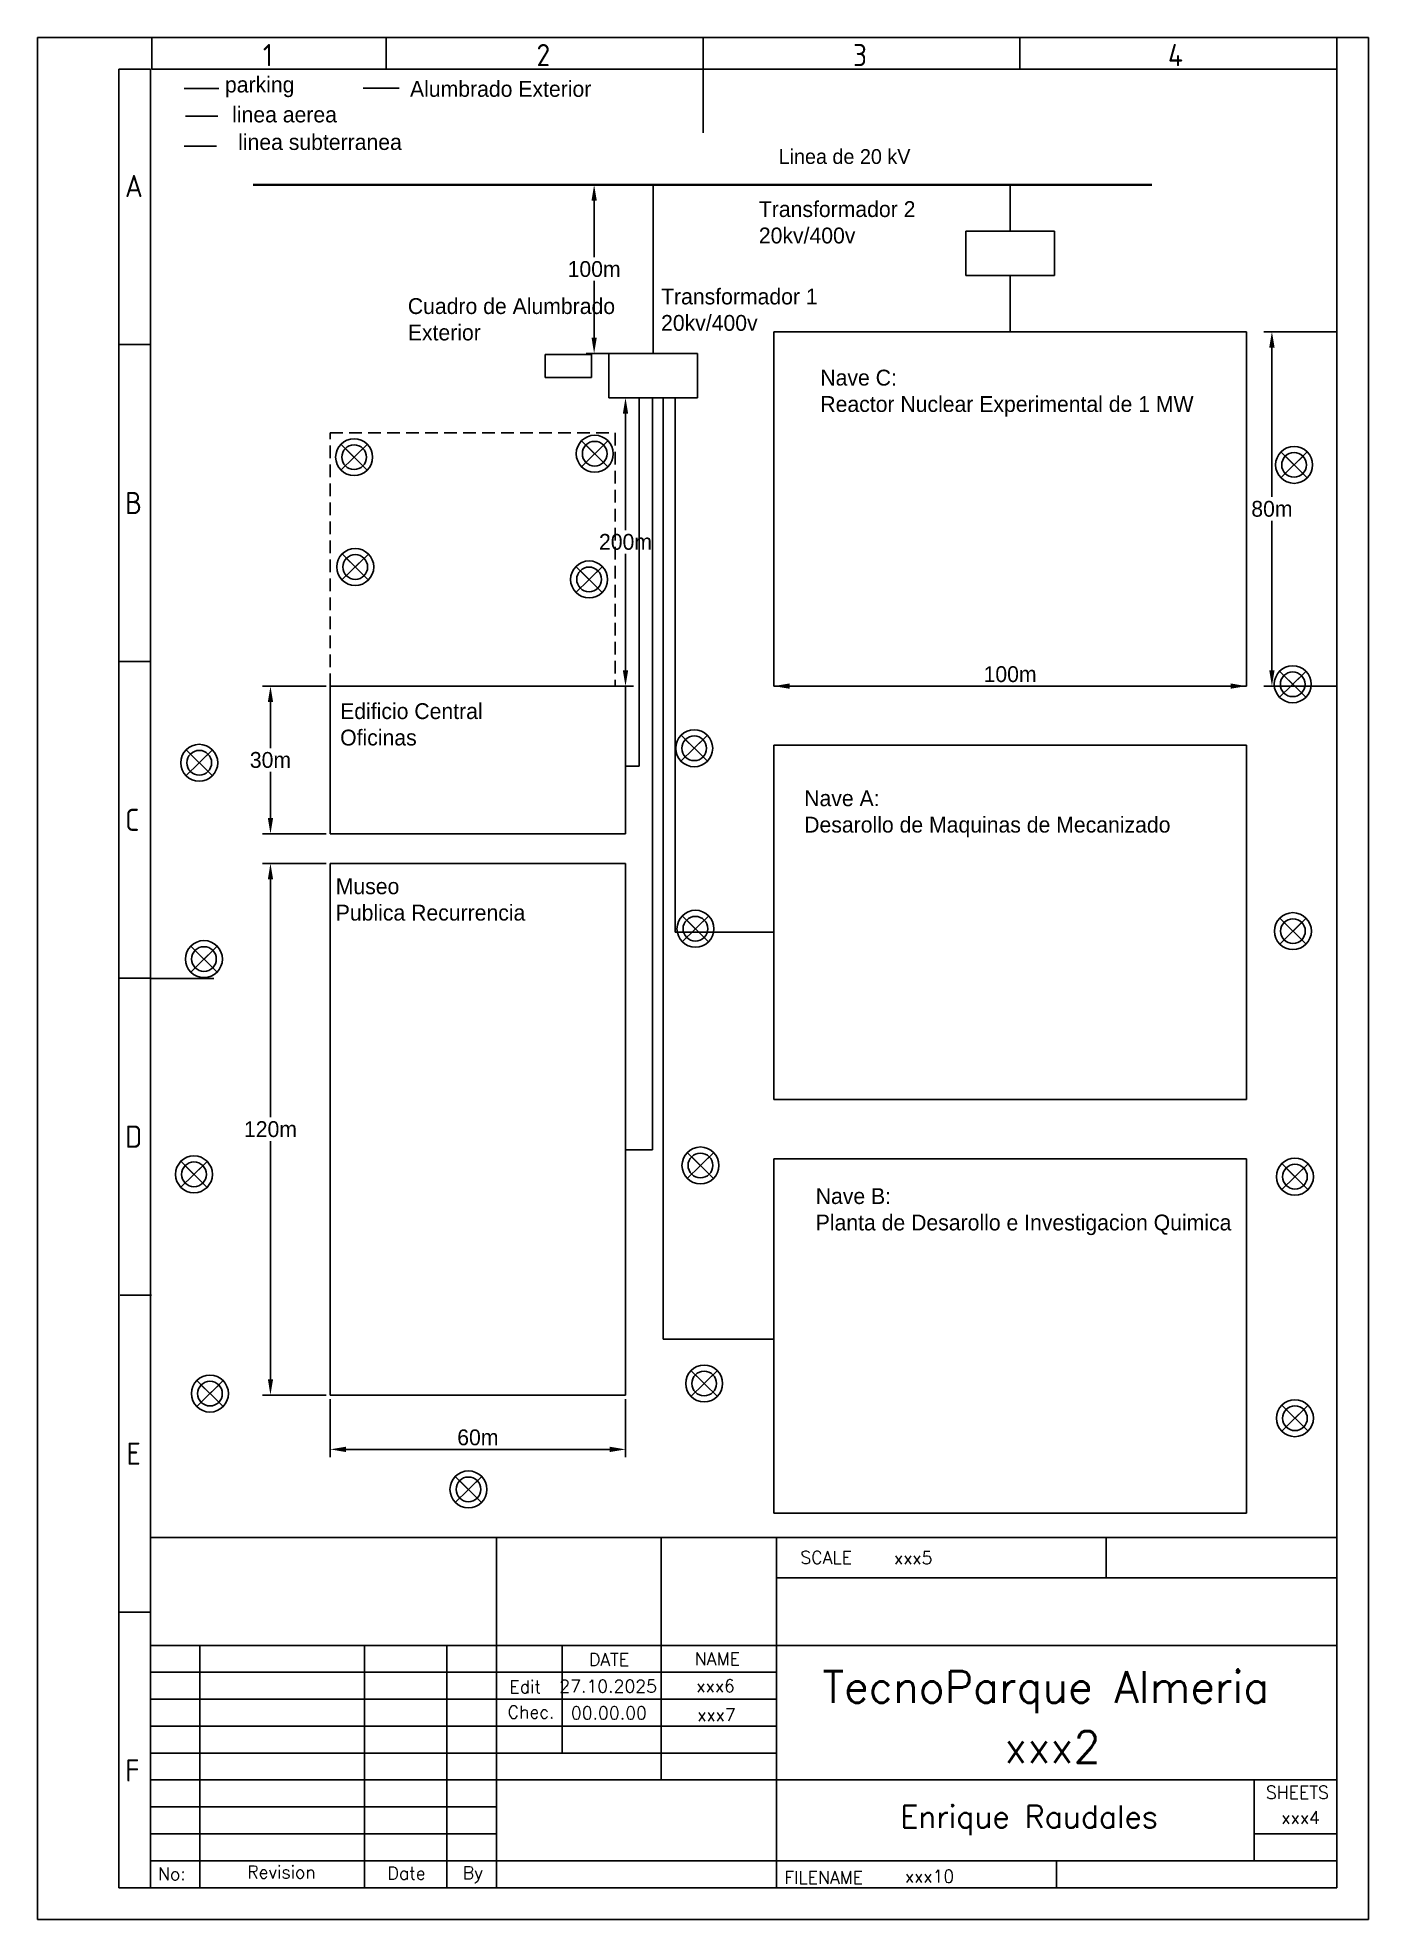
# Model space of a CAD drawing. Header units: millimetres. Extents: x 0 to 210, y 0 to 297.
import ezdxf
from ezdxf.enums import TextEntityAlignment as Align

# ---------------------------------------------------------------- set-up
doc = ezdxf.new("R2010")
doc.units = ezdxf.units.MM
doc.header["$LTSCALE"] = 4
doc.linetypes.add('DASHED', pattern=[0.75, 0.5, -0.25])
for name, color, linetype in [('025', 1, 'Continuous'), ('035', 5, 'Continuous'), ('07', 7, 'Continuous')]:
    doc.layers.add(name, color=color, linetype=linetype)
doc.styles.add('ISO Proportional', font='isocp.shx')
doc.styles.add('WD', font='romans.shx')
doc.dimstyles.get("Standard").update_dxf_attribs({"dimtxt": 0.18, "dimasz": 0.18, "dimexe": 0.18, "dimexo": 0.0625, "dimgap": 0.09, "dimtad": 0, "dimtih": 1, "dimtoh": 1, "dimzin": 0, "dimdsep": 46, "dimtxsty": 'WD', "dimcen": 0.09, "dimadec": 0, "dimazin": 0, "dimtfac": 1, "dimtofl": 0, "dimtmove": 2, "dimatfit": 3, "dimfxl": 1, "dimtolj": 1, "dimtzin": 0, "dimarcsym": 0})

# ---------------------------------------------------------------- blocks, each defined once
blk = doc.blocks.new('IEC_border_a4')
blk.add_line((17.8, 5), (205, 5))
at = {"layer": '035'}
for p, q in [((155, 297), (155, 292)), ((18, 297), (18, 292)), ((55, 297), (55, 292)), ((105, 297), (105, 292)), ((205, 297), (205, 292)), ((17.8, 292), (12.8, 292)), ((12.8, 292), (12.8, 5)), ((17.77, 248.58), (12.78, 248.58)), ((17.78, 198.54), (12.8, 198.54)), ((17.78, 148.54), (12.8, 148.54)), ((17.98, 98.54), (13, 98.54)), ((17.8, 48.5), (12.82, 48.5)), ((17.8, 5), (12.8, 5))]:
    blk.add_line(p, q, dxfattribs=at)
blk.add_lwpolyline([(0, 0), (210, 0), (210, 297), (0, 297)], close=True, dxfattribs=at)
at = {"layer": '07'}
for p, q in [((17.8, 292), (17.8, 5)), ((205, 292), (18, 292)), ((105, 292), (105, 282)), ((205, 5), (205, 292)), ((17.8, 148.5), (27.8, 148.5))]:
    blk.add_line(p, q, dxfattribs=at)
at = {"layer": '035', "style": 'ISO Proportional'}
for s, p in [('1', (35.55, 292.5)), ('2', (78.73, 292.5)), ('3', (128.68, 292.5)), ('4', (178.38, 292.5)), ('A', (13.78, 271.83)), ('B', (13.8, 221.79)), ('C', (13.8, 171.79)), ('D', (13.8, 121.79)), ('E', (14.02, 71.75)), ('F', (13.82, 21.75))]:
    blk.add_text(s, height=3.5, dxfattribs=at).set_placement(p)
blk = doc.blocks.new('IEC_tblock_a4')
at = {"layer": '035'}
for p, q in [((-106.6, 55.25), (-106.6, 17)), ((-36.4, 55.25), (-36.4, 48.88)), ((-88.4, 48.88), (0, 48.88)), ((-179.4, 38.25), (-179.4, 0)), ((-153.4, 38.25), (-153.4, 0)), ((-140.4, 38.25), (-140.4, 0)), ((-122.2, 38.25), (-122.2, 21.25)), ((-187.2, 34), (-88.4, 34)), ((-187.2, 29.75), (-88.4, 29.75)), ((-187.2, 25.5), (-88.4, 25.5)), ((-187.2, 21.25), (-88.4, 21.25)), ((-187.2, 17), (-132.6, 17)), ((-187.2, 12.75), (-132.6, 12.75)), ((-187.2, 8.5), (-132.6, 8.5)), ((-13, 8.5), (0, 8.5)), ((-187.2, 4.25), (0, 4.25)), ((-44.2, 4.25), (-44.2, 0))]:
    blk.add_line(p, q, dxfattribs=at)
at = {"layer": '07'}
for p, q in [((-187.2, 55.25), (-187.2, 0)), ((-187.2, 55.25), (0, 55.25)), ((-132.6, 55.25), (-132.6, 0)), ((-88.4, 55.25), (-88.4, 0)), ((0, 55.25), (0, 0)), ((-187.2, 38.25), (0, 38.25)), ((-132.6, 17), (0, 17)), ((-13, 17), (-13, 4.25)), ((-187.2, 0), (0, 0))]:
    blk.add_line(p, q, dxfattribs=at)
at = {"style": 'WD'}
for tag, p in [('SCALE', (-69.88, 51.07)), ('SH', (-8.74, 10.06)), ('FILENAME', (-68.15, 0.8))]:
    blk.add_attdef(tag, p, '', height=2, dxfattribs=at)
for tag, height, p in [('EDDATE', 2, (-114.97, 30.8)), ('EDBY', 2, (-98.02, 30.86)), ('PROJDESC', 5, (-45.9, 29.2)), ('CKDATE', 2, (-114.85, 26.58)), ('CKBY', 2, (-97.88, 26.3)), ('DWGDESC', 5, (-44.85, 19.72)), ('DWGNO', 3.5, (-48.54, 9.46))]:
    blk.add_attdef(tag, text='', height=height, dxfattribs=at).set_placement(p, align=Align.CENTER)
at = {"style": 'WD', "flags": 1}
blk.add_attdef('WD_TB', (-120.95, 11.91), '', height=2, dxfattribs=at)
at = {"layer": '025', "style": 'WD'}
for s, p in [('SCALE', (-80.57, 51.13)), ('NAME', (-97.74, 35.14)), ('No:', (-183.81, 1.19)), ('Revision', (-166.53, 1.47)), ('Date', (-146.79, 1.28)), ('By', (-136.33, 1.37))]:
    blk.add_text(s, height=2, dxfattribs=at).set_placement(p, align=Align.CENTER)
for s, p in [('DATE', (-118, 35)), ('Edit', (-130.55, 30.72)), ('Chec.', (-130.82, 26.72)), ('SHEETS', (-11.17, 14.05)), ('FILENAME', (-87.18, 0.61))]:
    blk.add_text(s, height=2, dxfattribs=at).set_placement(p)
blk = doc.blocks.new('*D6')
at = {"color": 0, "lineweight": -2, "transparency": 16777216}
for p, q in [((204.97, 250.59), (193.53, 250.59)), ((194.78, 248.09), (194.78, 224.5)), ((194.78, 197.15), (194.78, 220.75)), ((204.97, 194.65), (193.53, 194.65))]:
    blk.add_line(p, q, dxfattribs=at)
at = {"color": 0, "transparency": 16777216}
for points in [[(194.36, 248.09), (195.2, 248.09), (194.78, 250.59)], [(194.36, 197.15), (195.2, 197.15), (194.78, 194.65)]]:
    blk.add_solid(points, dxfattribs=at)
at = {"layer": 'Defpoints', "color": 0, "transparency": 16777216}
for p in [(205.6, 250.59), (194.78, 194.65), (205.6, 194.65)]:
    blk.add_point(p, dxfattribs=at)
at = {"color": 0, "transparency": 16777216, "insert": (194.78, 222.62), "char_height": 2.5, "width": 6.25, "attachment_point": 5}
blk.add_mtext('\\A1;80m', dxfattribs=at)
blk = doc.blocks.new('*D7')
at = {"color": 0, "lineweight": -2, "transparency": 16777216}
for p, q in [((116.16, 195.27), (116.16, 195.9)), ((118.66, 194.65), (188.25, 194.65)), ((190.75, 195.27), (190.75, 195.9))]:
    blk.add_line(p, q, dxfattribs=at)
at = {"color": 0, "transparency": 16777216}
for points in [[(118.66, 195.07), (118.66, 194.23), (116.16, 194.65)], [(188.25, 195.07), (188.25, 194.23), (190.75, 194.65)]]:
    blk.add_solid(points, dxfattribs=at)
at = {"layer": 'Defpoints', "color": 0, "transparency": 16777216}
for p in [(116.16, 194.65), (190.75, 194.65), (190.75, 194.65)]:
    blk.add_point(p, dxfattribs=at)
at = {"color": 0, "transparency": 16777216, "insert": (153.46, 196.52), "char_height": 2.5, "attachment_point": 5}
blk.add_mtext('\\A1;100m', dxfattribs=at)
blk = doc.blocks.new('*D8')
at = {"color": 0, "lineweight": -2, "transparency": 16777216}
for p, q in [((45.54, 194.64), (35.49, 194.64)), ((36.74, 192.14), (36.74, 184.86)), ((36.74, 173.83), (36.74, 181.11)), ((45.54, 171.33), (35.49, 171.33))]:
    blk.add_line(p, q, dxfattribs=at)
at = {"color": 0, "transparency": 16777216}
for points in [[(36.33, 192.14), (37.16, 192.14), (36.74, 194.64)], [(36.33, 173.83), (37.16, 173.83), (36.74, 171.33)]]:
    blk.add_solid(points, dxfattribs=at)
at = {"layer": 'Defpoints', "color": 0, "transparency": 16777216}
for p in [(46.16, 194.64), (36.74, 171.33), (46.16, 171.33)]:
    blk.add_point(p, dxfattribs=at)
at = {"color": 0, "transparency": 16777216, "insert": (36.74, 182.98), "char_height": 2.5, "attachment_point": 5}
blk.add_mtext('\\A1;30m', dxfattribs=at)
blk = doc.blocks.new('*D9')
at = {"color": 0, "lineweight": -2, "transparency": 16777216}
for p, q in [((45.54, 166.67), (35.49, 166.67)), ((36.74, 164.17), (36.74, 126.59)), ((36.74, 85.26), (36.74, 122.84)), ((45.54, 82.76), (35.49, 82.76))]:
    blk.add_line(p, q, dxfattribs=at)
at = {"color": 0, "transparency": 16777216}
for points in [[(36.33, 164.17), (37.16, 164.17), (36.74, 166.67)], [(36.33, 85.26), (37.16, 85.26), (36.74, 82.76)]]:
    blk.add_solid(points, dxfattribs=at)
at = {"layer": 'Defpoints', "color": 0, "transparency": 16777216}
for p in [(46.16, 166.67), (36.74, 82.76), (46.16, 82.76)]:
    blk.add_point(p, dxfattribs=at)
at = {"color": 0, "transparency": 16777216, "insert": (36.74, 124.71), "char_height": 2.5, "attachment_point": 5}
blk.add_mtext('\\A1;120m', dxfattribs=at)
blk = doc.blocks.new('*D10')
at = {"color": 0, "lineweight": -2, "transparency": 16777216}
for p, q in [((46.16, 82.13), (46.16, 72.93)), ((92.78, 82.13), (92.78, 72.93)), ((48.66, 74.18), (90.28, 74.18))]:
    blk.add_line(p, q, dxfattribs=at)
at = {"color": 0, "transparency": 16777216}
for points in [[(48.66, 74.6), (48.66, 73.76), (46.16, 74.18)], [(90.28, 74.6), (90.28, 73.76), (92.78, 74.18)]]:
    blk.add_solid(points, dxfattribs=at)
at = {"layer": 'Defpoints', "color": 0, "transparency": 16777216}
for p in [(46.16, 82.76), (92.78, 82.76), (92.78, 74.18)]:
    blk.add_point(p, dxfattribs=at)
at = {"color": 0, "transparency": 16777216, "insert": (69.47, 76.06), "char_height": 2.5, "attachment_point": 5}
blk.add_mtext('\\A1;60m', dxfattribs=at)
blk = doc.blocks.new('*D11')
at = {"color": 0, "lineweight": -2, "transparency": 16777216}
for p, q in [((101.48, 240.16), (91.52, 240.16)), ((92.77, 237.66), (92.77, 219.27)), ((92.77, 197.14), (92.77, 215.52)), ((75.05, 194.64), (94.02, 194.64))]:
    blk.add_line(p, q, dxfattribs=at)
at = {"color": 0, "transparency": 16777216}
for points in [[(92.35, 237.66), (93.19, 237.66), (92.77, 240.16)], [(92.35, 197.14), (93.19, 197.14), (92.77, 194.64)]]:
    blk.add_solid(points, dxfattribs=at)
at = {"layer": 'Defpoints', "color": 0, "transparency": 16777216}
for p in [(102.1, 240.16), (74.42, 194.64), (92.77, 194.64)]:
    blk.add_point(p, dxfattribs=at)
at = {"color": 0, "transparency": 16777216, "insert": (92.77, 217.4), "char_height": 2.5, "attachment_point": 5}
blk.add_mtext('\\A1;200m', dxfattribs=at)
blk = doc.blocks.new('*D12')
at = {"color": 0, "lineweight": -2, "transparency": 16777216}
for p, q in [((96.53, 273.78), (86.57, 273.78)), ((87.82, 271.28), (87.82, 262.34)), ((87.82, 249.65), (87.82, 258.59)), ((96.53, 247.15), (86.57, 247.15))]:
    blk.add_line(p, q, dxfattribs=at)
at = {"color": 0, "transparency": 16777216}
for points in [[(87.41, 271.28), (88.24, 271.28), (87.82, 273.78)], [(87.41, 249.65), (88.24, 249.65), (87.82, 247.15)]]:
    blk.add_solid(points, dxfattribs=at)
at = {"layer": 'Defpoints', "color": 0, "transparency": 16777216}
for p in [(97.15, 273.78), (87.82, 247.15), (97.15, 247.15)]:
    blk.add_point(p, dxfattribs=at)
at = {"color": 0, "transparency": 16777216, "insert": (87.82, 260.46), "char_height": 2.5, "attachment_point": 5}
blk.add_mtext('\\A1;100m', dxfattribs=at)

msp = doc.modelspace()

# ---------------------------------------------------------------- linework, layer by layer
at = {"color": 114, "true_color": 0x139b48}
msp.add_line((23.13011, 288.95278), (28.61351, 288.95278), dxfattribs=at)
at = {"color": 40, "true_color": 0xf8d731}
for p, q in [((51.36537, 289.02226), (57.05482, 289.02226)), ((52.09026, 232.88071), (47.80051, 228.68571)), ((47.81131, 232.8917), (52.07945, 228.67472)), ((90.05565, 233.42667), (85.7659, 229.23167)), ((85.7767, 233.43766), (90.04484, 229.22067)), ((200.42165, 231.66348), (196.1319, 227.46848)), ((196.1427, 231.67447), (200.41084, 227.45749)), ((52.2669, 215.5475), (47.97715, 211.3525)), ((47.98796, 215.5585), (52.2561, 211.34151)), ((89.16747, 213.58608), (84.87772, 209.39108)), ((84.88853, 213.59707), (89.15667, 209.38008)), ((200.20614, 197.03336), (195.91639, 192.83836)), ((195.9272, 197.04436), (200.19534, 192.82737)), ((27.64815, 184.648), (23.3584, 180.453)), ((23.3692, 184.659), (27.63735, 180.44201)), ((105.75594, 186.93384), (101.46619, 182.73884)), ((101.47699, 186.94483), (105.74513, 182.72785)), ((105.95251, 158.45061), (101.66276, 154.25561)), ((101.67356, 158.4616), (105.94171, 154.24462)), ((200.24219, 158.07377), (195.95244, 153.87877)), ((195.96324, 158.08476), (200.23138, 153.86777)), ((28.3919, 153.66576), (24.10215, 149.47076)), ((24.11295, 153.67676), (28.38109, 149.45977)), ((26.81776, 119.68829), (22.52801, 115.49329)), ((22.53882, 119.69928), (26.80696, 115.4823)), ((106.73906, 121.09068), (102.44931, 116.89567)), ((102.46011, 121.10167), (106.72826, 116.88468)), ((200.55749, 119.31933), (196.26774, 115.12433)), ((196.27855, 119.33033), (200.54669, 115.11334)), ((107.3268, 86.67324), (103.03705, 82.47824)), ((103.04786, 86.68424), (107.316, 82.46725)), ((29.33637, 85.08161), (25.04662, 80.88661)), ((25.05743, 85.0926), (29.32557, 80.87562)), ((200.55749, 81.19506), (196.26774, 77.00006)), ((196.27855, 81.20605), (200.54669, 76.98907)), ((70.13096, 69.96355), (65.84121, 65.76855)), ((65.85201, 69.97455), (70.12015, 65.75756))]:
    msp.add_line(p, q, dxfattribs=at)
at = {"color": 4}
for p, q in [((23.31919, 284.60691), (28.42443, 284.60691)), ((97.15241, 247.14815), (97.15241, 273.77748)), ((153.48647, 266.43931), (153.47656, 273.77459))]:
    msp.add_line(p, q, dxfattribs=at)
at = {"color": 6}
for p, q in [((23.13011, 279.88314), (28.23535, 279.88314)), ((26.95904, 279.88314), (23.13011, 279.88314)), ((23.13011, 279.88314), (23.13011, 279.88314)), ((23.13011, 279.88314), (25.68273, 279.88314)), ((28.23535, 279.88314), (25.68273, 279.88314)), ((25.68273, 279.88314), (25.68273, 279.88314)), ((25.68273, 279.88314), (26.95904, 279.88314)), ((153.49105, 250.58803), (153.48381, 259.44665)), ((94.91706, 240.06183), (94.91706, 182.03286)), ((97.01627, 240.14117), (97.01627, 121.43693)), ((98.70844, 240.06787), (98.70844, 91.56918)), ((100.60584, 240.1702), (100.60584, 155.83917)), ((94.91702, 182.03318), (92.78226, 182.03318)), ((100.60584, 155.83917), (116.15832, 155.83917)), ((97.01299, 121.46097), (92.77376, 121.46097)), ((98.71429, 91.5738), (116.13951, 91.5738))]:
    msp.add_line(p, q, dxfattribs=at)
at = {"lineweight": 35}
for p, q in [((34.02058, 273.77748), (175.83182, 273.77748)), ((104.9262, 273.77748), (34.02058, 273.77748))]:
    msp.add_line(p, q, dxfattribs=at)
for p, q in [((104.9262, 273.77748), (175.83182, 273.77748)), ((175.83182, 273.77748), (140.37901, 273.77748)), ((140.37901, 273.77748), (158.10541, 273.77748)), ((153.48647, 266.43931), (146.49381, 266.43931)), ((146.49381, 266.43931), (153.48647, 266.43931)), ((146.49381, 259.44665), (146.49381, 266.43931)), ((153.48647, 266.43931), (160.47914, 266.43931)), ((160.47914, 259.44665), (160.47914, 266.43931)), ((153.48381, 259.44665), (146.49381, 259.44665)), ((160.47914, 259.44665), (146.49381, 259.44665)), ((153.48647, 259.44665), (160.47914, 259.44665)), ((120.82567, 250.59093), (116.16389, 250.59093)), ((116.16389, 250.59093), (190.75235, 250.59093)), ((116.16389, 250.59093), (116.16389, 194.64958)), ((125.48745, 250.59093), (120.82567, 250.59093)), ((158.1199, 250.59093), (125.48745, 250.59093)), ((190.75235, 250.59093), (190.75235, 194.64958)), ((83.73767, 247.00337), (80.07212, 247.00337)), ((80.07212, 247.00337), (83.73767, 247.00337)), ((80.07212, 243.33782), (80.07212, 247.00337)), ((83.73767, 247.00337), (87.40321, 247.00337)), ((87.40321, 243.33782), (87.40321, 247.00337)), ((97.15241, 247.14815), (90.15974, 247.14815)), ((90.15974, 247.14815), (97.15241, 247.14815)), ((90.15974, 240.15548), (90.15974, 247.14815)), ((97.15241, 247.14815), (104.14507, 247.14815)), ((104.14507, 240.15548), (104.14507, 247.14815)), ((87.40321, 243.33782), (80.07212, 243.33782)), ((83.73767, 243.33782), (87.40321, 243.33782)), ((104.14507, 240.15548), (90.15974, 240.15548)), ((97.15241, 240.15548), (104.14507, 240.15548)), ((69.47339, 194.63824), (46.1645, 194.63824)), ((46.1645, 194.63824), (69.47339, 194.63824)), ((46.1645, 171.32935), (46.1645, 194.63824)), ((69.47339, 194.63824), (92.78228, 194.63824)), ((92.78228, 194.63824), (92.78228, 171.32935)), ((190.75235, 194.64958), (116.16389, 194.64958)), ((116.16389, 194.64958), (153.45812, 194.64958)), ((190.75235, 185.32603), (116.16389, 185.32603)), ((116.16389, 185.32603), (116.16389, 129.38468)), ((153.45812, 185.32603), (190.75235, 185.32603)), ((190.75235, 129.38468), (190.75235, 185.32603)), ((190.75235, 185.32603), (190.75235, 129.38468)), ((92.78228, 171.32935), (46.1645, 171.32935)), ((46.1645, 82.75555), (46.1645, 166.66757)), ((46.1645, 166.66757), (92.78228, 166.66757)), ((92.78228, 166.66757), (92.78228, 82.75555)), ((116.16389, 129.38468), (190.75235, 129.38468)), ((190.75235, 129.38468), (153.45812, 129.38468)), ((153.45812, 120.06113), (116.16389, 120.06113)), ((116.16389, 120.06113), (190.75235, 120.06113)), ((116.16389, 64.11978), (116.16389, 120.06113)), ((190.75235, 120.06113), (190.75235, 64.11978)), ((92.78228, 82.75555), (46.1645, 82.75555)), ((190.75235, 64.11978), (116.16389, 64.11978))]:
    msp.add_line(p, q)
at = {"color": 116, "linetype": 'DASHED', "true_color": 0x136734}
for p, q in [((46.1645, 194.63824), (46.1645, 234.63824)), ((46.1645, 234.63824), (91.1645, 234.63824)), ((91.1645, 234.63824), (91.1645, 194.63824)), ((49.94538, 230.78321), (47.81131, 232.8917)), ((49.94538, 230.78321), (52.09026, 232.88071)), ((87.91077, 231.32917), (85.7767, 233.43766)), ((87.91077, 231.32917), (90.05565, 233.42667)), ((198.27677, 229.56598), (196.1427, 231.67447)), ((198.27677, 229.56598), (200.42165, 231.66348)), ((50.12203, 213.45), (47.98796, 215.5585)), ((50.12203, 213.45), (52.2669, 215.5475)), ((87.0226, 211.48858), (84.88853, 213.59707)), ((87.0226, 211.48858), (89.16747, 213.58608)), ((198.06127, 194.93586), (195.9272, 197.04436)), ((198.06127, 194.93586), (200.20614, 197.03336)), ((25.50327, 182.5505), (23.3692, 184.659)), ((25.50327, 182.5505), (27.64815, 184.648)), ((103.61106, 184.83634), (101.47699, 186.94483)), ((103.61106, 184.83634), (105.75594, 186.93384)), ((103.80763, 156.35311), (101.67356, 158.4616)), ((103.80763, 156.35311), (105.95251, 158.45061)), ((198.09731, 155.97627), (195.96324, 158.08476)), ((198.09731, 155.97627), (200.24219, 158.07377)), ((26.24702, 151.56826), (24.11295, 153.67676)), ((26.24702, 151.56826), (28.3919, 153.66576)), ((24.67289, 117.59079), (22.53882, 119.69928)), ((24.67289, 117.59079), (26.81776, 119.68829)), ((104.59419, 118.99318), (102.46011, 121.10167)), ((104.59419, 118.99318), (106.73906, 121.09068)), ((198.41262, 117.22183), (196.27855, 119.33033)), ((198.41262, 117.22183), (200.55749, 119.31933)), ((105.18193, 84.57574), (103.04786, 86.68424)), ((105.18193, 84.57574), (107.3268, 86.67324)), ((27.1915, 82.98411), (25.05743, 85.0926)), ((27.1915, 82.98411), (29.33637, 85.08161)), ((198.41262, 79.09756), (196.27855, 81.20605)), ((198.41262, 79.09756), (200.55749, 81.19506)), ((67.98608, 67.86605), (65.85201, 69.97455)), ((67.98608, 67.86605), (70.13096, 69.96355))]:
    msp.add_line(p, q, dxfattribs=at)
at = {"color": 41, "true_color": 0xf4ee51}
for centre, radius in [((49.94538, 230.78321), 2.9148), ((49.94538, 230.78321), 1.95178), ((87.91077, 231.32917), 2.9148), ((87.91077, 231.32917), 1.95178), ((198.27677, 229.56598), 2.9148), ((198.27677, 229.56598), 1.95178), ((50.12203, 213.45), 2.9148), ((50.12203, 213.45), 1.95178), ((87.0226, 211.48858), 2.9148), ((87.0226, 211.48858), 1.95178), ((198.06127, 194.93586), 2.9148), ((198.06127, 194.93586), 1.95178), ((103.61106, 184.83634), 2.9148), ((25.50327, 182.5505), 2.9148), ((25.50327, 182.5505), 1.95178), ((103.61106, 184.83634), 1.95178), ((103.80763, 156.35311), 2.9148), ((103.80763, 156.35311), 1.95178), ((198.09731, 155.97627), 2.9148), ((198.09731, 155.97627), 1.95178), ((26.24702, 151.56826), 2.9148), ((26.24702, 151.56826), 1.95178), ((104.59419, 118.99318), 2.9148), ((24.67289, 117.59079), 2.9148), ((24.67289, 117.59079), 1.95178), ((104.59419, 118.99318), 1.95178), ((198.41262, 117.22183), 2.9148), ((198.41262, 117.22183), 1.95178), ((105.18193, 84.57574), 2.9148), ((105.18193, 84.57574), 1.95178), ((27.1915, 82.98411), 2.9148), ((27.1915, 82.98411), 1.95178), ((198.41262, 79.09756), 2.9148), ((198.41262, 79.09756), 1.95178), ((67.98608, 67.86605), 2.9148), ((67.98608, 67.86605), 1.95178)]:
    msp.add_circle(centre, radius, dxfattribs=at)

# ---------------------------------------------------------------- block references
msp.add_blockref('IEC_border_a4', (0, 0))
msp.add_blockref('IEC_tblock_a4', (205, 5)).add_auto_attribs({'SCALE': 'xxx5', 'PROJDESC': 'TecnoParque Almeria', 'EDBY': 'xxx6', 'CKBY': 'xxx7', 'EDDATE': '27.10.2025', 'CKDATE': '00.00.00', 'DWGNO': 'Enrique Raudales', 'SH': 'xxx4', 'DWGDESC': 'xxx2', 'FILENAME': 'xxx10'})

# ---------------------------------------------------------------- texts
at = {"color": 114, "true_color": 0x139b48, "insert": (29.55893, 290.84229), "char_height": 2.5, "attachment_point": 1}
msp.add_mtext_dynamic_manual_height_columns('parking', width=34.7912138, gutter_width=12.5, heights=[0], dxfattribs=at)
at = {"color": 40, "true_color": 0xf8d731, "insert": (58.76165, 290.15935), "char_height": 2.5, "attachment_point": 1}
msp.add_mtext_dynamic_manual_height_columns('Alumbrado Exterior', width=42.4973252, gutter_width=12.5, heights=[0], dxfattribs=at)
at = {"color": 4, "insert": (30.69343, 286.11852), "char_height": 2.5, "attachment_point": 1}
msp.add_mtext_dynamic_manual_height_columns('linea aerea', width=27.9842289, gutter_width=12.5, heights=[0], dxfattribs=at)
at = {"color": 6, "insert": (31.63884, 281.77265), "char_height": 2.5, "attachment_point": 1}
msp.add_mtext_dynamic_manual_height_columns('linea subterranea', width=28.5053961, gutter_width=12.5, heights=[0], dxfattribs=at)
at = {"attachment_point": 1}
for s, width, gutter_width, heights, insert, char_height in [('Linea de 20 kV', 68.0374469, 11.65445, [0], (116.93787, 279.39898), 2.3308893), ('Transformador 2^J20kv/400v', 42.7549488, 12.5, [7.27419], (113.81386, 271.18823), 2.5), ('Cuadro de Alumbrado Exterior', 36.8781881, 12.5, [11.03584], (58.417, 255.87828), 2.5), ('Transformador 1^J20kv/400v', 36.8781881, 12.5, [11.03584], (98.38298, 257.3928), 2.5), ('Nave C:^JReactor Nuclear Experimental de 1 MW', 67.2648028, 12.5, [0], (123.51761, 244.58928), 2.5), ('Edificio Central^JOficinas', 36.9433706, 12.5, [0], (47.74016, 191.94593), 2.5), ('Nave A: \\PDesarollo de Maquinas de Mecanizado', 57.4493451, 12.5, [0], (120.9739, 178.20049), 2.5), ('Museo^JPublica Recurrencia', 46.6177856, 12.5, [0], (47.04593, 164.30961), 2.5), ('Nave B:^JPlanta de Desarollo e Investigacion Quimica', 69.574338, 12.5, [0], (122.79029, 115.40462), 2.5)]:
    msp.add_mtext_dynamic_manual_height_columns(s, width=width, gutter_width=gutter_width, heights=heights, dxfattribs=dict(at, insert=insert, char_height=char_height))

# ---------------------------------------------------------------- dimensions: what is measured, and where the dimension line sits
for base, p1, p2, text, picture, middle in [((87.82325, 247.14815), (97.15241, 273.77748), (97.15241, 247.14815), '100m', '*D12', (87.82325, 260.46282)), ((194.77856, 194.64958), (205.59673, 250.59093), (205.59673, 194.64958), '80m', '*D6', (194.77856, 222.62025)), ((92.77159, 194.63824), (102.10074, 240.15548), (74.42173, 194.63824), '200m', '*D11', (92.77159, 217.39686)), ((36.74281, 171.32935), (46.1645, 194.63824), (46.1645, 171.32935), '30m', '*D8', (36.74281, 182.98379)), ((36.74281, 82.75555), (46.1645, 166.66757), (46.1645, 82.75555), '120m', '*D9', (36.74281, 124.71156))]:
    dim = msp.add_linear_dim(base=base, p1=p1, p2=p2, angle=90, text=text, dimstyle='Standard', override={"dimtxt": 2.5, "dimasz": 2.5, "dimexe": 1.25, "dimexo": 0.625, "dimgap": 0.625, "dimtad": 1, "dimtoh": 0, "dimdec": 4, "dimzin": 8, "dimlunit": 6, "dimtxsty": 'Standard', "dimcen": 2.5, "dimtdec": 4, "dimtofl": 1, "dimtmove": 0, "dimtvp": 1})
    dim.commit()
    dim.dimension.update_dxf_attribs({"geometry": picture, "text_midpoint": middle})
for base, p1, p2, text, picture, middle in [((190.75235, 194.64958), (116.16389, 194.64958), (190.75235, 194.64958), '100m', '*D7', (153.45812, 196.52458)), ((92.78228, 74.18083), (46.1645, 82.75555), (92.78228, 82.75555), '60m', '*D10', (69.47339, 76.05583))]:
    dim = msp.add_linear_dim(base=base, p1=p1, p2=p2, text=text, dimstyle='Standard', override={"dimtxt": 2.5, "dimasz": 2.5, "dimexe": 1.25, "dimexo": 0.625, "dimgap": 0.625, "dimtad": 1, "dimtoh": 0, "dimdec": 4, "dimzin": 8, "dimlunit": 6, "dimtxsty": 'Standard', "dimcen": 2.5, "dimtdec": 4, "dimtofl": 1, "dimtmove": 0, "dimtvp": 1})
    dim.commit()
    dim.dimension.update_dxf_attribs({"geometry": picture, "text_midpoint": middle})

doc.saveas('drawing.dxf')
